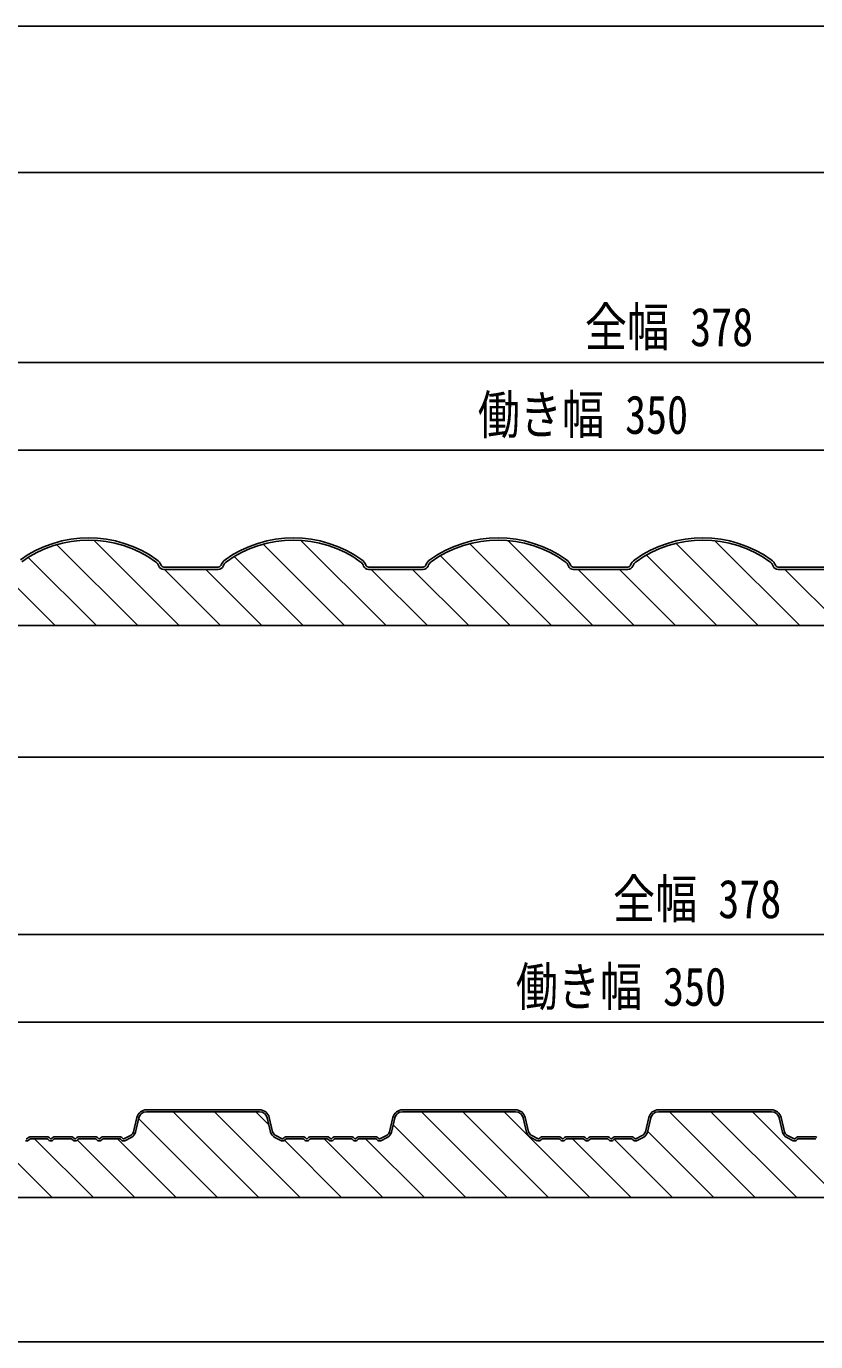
# Model space of a CAD drawing. Units: millimetres, scale not verified. Extents: x -841 to 841, y -594 to 594.
# Drawn here: x -21.8 to 113.1, y -97.1 to 127.9 of the extents above; entities that cross this region are included whole.
import ezdxf
from ezdxf.enums import TextEntityAlignment as Align

# ---------------------------------------------------------------- set-up
doc = ezdxf.new("R2010")
doc.units = ezdxf.units.MM
doc.header["$LTSCALE"] = 4
for name, color, linetype in [('0-2_YKK_11', 7, 'Continuous'), ('0-3_YKK_13', 4, 'Continuous'), ('0-4_YKK_D', 6, 'Continuous')]:
    doc.layers.add(name, color=color, linetype=linetype)
doc.styles.add('ＭＳ ゴシック', font='')
doc.styles.get('ＭＳ ゴシック').set_extended_font_data('MS Gothic')

msp = doc.modelspace()

# ---------------------------------------------------------------- linework, layer by layer
at = {"layer": '0-2_YKK_11'}
for points in [[(331.082, 102.934), (-298.918, 102.934), (-298.918, 127.934), (331.082, 127.934)], [(-298.918, 102.934), (331.082, 102.934), (331.082, 2.934), (-298.918, 2.934)], [(-298.918, 2.934), (331.082, 2.934), (331.082, -97.066), (-298.918, -97.066)]]:
    msp.add_lwpolyline(points, close=True, dxfattribs=at)
at = {"layer": '0-3_YKK_13'}
for p, q in [((-16.623, 39.265), (-2.792, 25.434)), ((-10.301, 40.014), (4.279, 25.434)), ((18.654, 39.343), (32.564, 25.434)), ((25.075, 39.993), (39.635, 25.434)), ((53.935, 39.417), (67.919, 25.434)), ((60.459, 39.964), (74.99, 25.434)), ((89.22, 39.488), (103.274, 25.434)), ((95.852, 39.927), (110.345, 25.434)), ((-21.519, 37.09), (-9.863, 25.434)), ((13.701, 37.225), (25.493, 25.434)), ((48.925, 37.357), (60.848, 25.434)), ((84.15, 37.487), (96.203, 25.434)), ((-26.534, 35.034), (-16.934, 25.434)), ((1.652, 35.434), (10.972, 35.434)), ((1.652, 35.034), (10.972, 35.034)), ((1.75, 35.034), (11.35, 25.434)), ((8.821, 35.034), (18.421, 25.434)), ((36.652, 35.434), (45.972, 35.434)), ((36.652, 35.034), (45.972, 35.034)), ((37.106, 35.034), (46.706, 25.434)), ((44.177, 35.034), (53.777, 25.434)), ((71.652, 35.434), (80.972, 35.434)), ((71.652, 35.034), (80.972, 35.034)), ((72.461, 35.034), (82.061, 25.434)), ((79.532, 35.034), (89.132, 25.434)), ((106.652, 35.434), (115.972, 35.434)), ((106.652, 35.034), (115.972, 35.034)), ((107.816, 35.034), (117.416, 25.434)), ((-60.75, 25.434), (251.767, 25.434)), ((-32.099, -57.751), (-17.449, -72.401)), ((18.021, -57.401), (-1.293, -57.401)), ((-1.293, -57.751), (18.021, -57.751)), ((3.256, -57.751), (17.906, -72.401)), ((10.328, -57.751), (24.978, -72.401)), ((17.399, -57.751), (19.616, -59.968)), ((42.457, -57.401), (61.771, -57.401)), ((42.457, -57.751), (61.771, -57.751)), ((45.683, -57.751), (60.333, -72.401)), ((52.754, -57.751), (67.404, -72.401)), ((59.825, -57.751), (74.475, -72.401)), ((105.521, -57.401), (86.207, -57.401)), ((86.207, -57.751), (105.521, -57.751)), ((88.109, -57.751), (102.759, -72.401)), ((95.18, -57.751), (109.83, -72.401)), ((102.251, -57.751), (116.901, -72.401)), ((-2.947, -58.707), (-3.528, -61.147)), ((-3.187, -61.228), (-2.606, -58.788)), ((-2.639, -58.926), (10.835, -72.401)), ((19.335, -58.788), (19.916, -61.228)), ((19.675, -58.707), (20.256, -61.147)), ((40.222, -61.147), (40.803, -58.707)), ((40.563, -61.228), (41.144, -58.788)), ((40.856, -59.996), (53.262, -72.401)), ((63.085, -58.788), (63.666, -61.228)), ((64.006, -61.147), (63.425, -58.707)), ((84.553, -58.707), (83.972, -61.147)), ((84.313, -61.228), (84.894, -58.788)), ((106.835, -58.788), (107.416, -61.228)), ((107.175, -58.707), (107.756, -61.147)), ((-21.478, -62.154), (-21.736, -62.361)), ((-21.517, -62.634), (-21.259, -62.428)), ((-18.394, -62.001), (-21.04, -62.001)), ((-21.04, -62.351), (-18.394, -62.351)), ((-20.428, -62.351), (-10.378, -72.401)), ((-18.175, -62.428), (-17.929, -62.624)), ((-17.711, -62.351), (-17.957, -62.154)), ((-17.34, -62.154), (-17.586, -62.351)), ((-17.367, -62.624), (-17.121, -62.428)), ((-14.256, -62.001), (-16.903, -62.001)), ((-16.903, -62.351), (-14.256, -62.351)), ((-14.038, -62.428), (-13.792, -62.624)), ((-13.573, -62.351), (-13.819, -62.154)), ((-13.203, -62.154), (-13.448, -62.351)), ((-13.23, -62.624), (-12.984, -62.428)), ((-13.148, -62.559), (-3.307, -72.401)), ((-10.119, -62.001), (-12.765, -62.001)), ((-12.765, -62.351), (-10.119, -62.351)), ((-9.9, -62.428), (-9.654, -62.624)), ((-9.436, -62.351), (-9.682, -62.154)), ((-9.065, -62.154), (-9.311, -62.351)), ((-9.092, -62.624), (-8.846, -62.428)), ((-5.981, -62.001), (-8.628, -62.001)), ((-8.628, -62.351), (-5.981, -62.351)), ((-6.286, -62.351), (3.764, -72.401)), ((-5.763, -62.428), (-5.504, -62.634)), ((-5.286, -62.361), (-5.544, -62.154)), ((-4.053, -61.81), (-5.179, -62.372)), ((-5.022, -62.686), (-3.897, -62.123)), ((20.625, -62.123), (21.75, -62.686)), ((20.782, -61.81), (21.907, -62.372)), ((22.014, -62.361), (22.272, -62.154)), ((22.233, -62.634), (22.491, -62.428)), ((22.26, -62.613), (32.049, -72.401)), ((22.71, -62.001), (25.356, -62.001)), ((22.71, -62.351), (25.356, -62.351)), ((25.575, -62.428), (25.821, -62.624)), ((25.793, -62.154), (26.039, -62.351)), ((26.164, -62.351), (26.41, -62.154)), ((26.383, -62.624), (26.629, -62.428)), ((26.847, -62.001), (29.494, -62.001)), ((26.847, -62.351), (29.494, -62.351)), ((29.07, -62.351), (39.12, -72.401)), ((29.712, -62.428), (29.958, -62.624)), ((29.931, -62.154), (30.177, -62.351)), ((30.302, -62.351), (30.547, -62.154)), ((30.52, -62.624), (30.766, -62.428)), ((30.985, -62.001), (33.631, -62.001)), ((30.985, -62.351), (33.631, -62.351)), ((33.85, -62.428), (34.096, -62.624)), ((34.068, -62.154), (34.314, -62.351)), ((34.439, -62.351), (34.685, -62.154)), ((34.658, -62.624), (34.904, -62.428)), ((35.122, -62.001), (37.769, -62.001)), ((35.122, -62.351), (37.769, -62.351)), ((36.141, -62.351), (46.191, -72.401)), ((37.987, -62.428), (38.246, -62.634)), ((38.206, -62.154), (38.464, -62.361)), ((38.571, -62.372), (39.697, -61.81)), ((38.728, -62.686), (39.853, -62.123)), ((64.375, -62.123), (65.5, -62.686)), ((65.657, -62.372), (64.532, -61.81)), ((66.022, -62.154), (65.764, -62.361)), ((65.983, -62.634), (66.241, -62.428)), ((69.106, -62.001), (66.46, -62.001)), ((66.46, -62.351), (69.106, -62.351)), ((69.325, -62.428), (69.571, -62.624)), ((69.789, -62.351), (69.543, -62.154)), ((70.16, -62.154), (69.914, -62.351)), ((70.133, -62.624), (70.379, -62.428)), ((73.244, -62.001), (70.597, -62.001)), ((70.597, -62.351), (73.244, -62.351)), ((71.496, -62.351), (81.546, -72.401)), ((73.462, -62.428), (73.708, -62.624)), ((73.927, -62.351), (73.681, -62.154)), ((74.297, -62.154), (74.052, -62.351)), ((74.27, -62.624), (74.516, -62.428)), ((77.381, -62.001), (74.735, -62.001)), ((74.735, -62.351), (77.381, -62.351)), ((77.6, -62.428), (77.846, -62.624)), ((78.064, -62.351), (77.818, -62.154)), ((78.435, -62.154), (78.189, -62.351)), ((78.408, -62.624), (78.654, -62.428)), ((78.648, -62.432), (88.617, -72.401)), ((81.519, -62.001), (78.872, -62.001)), ((78.872, -62.351), (81.519, -62.351)), ((81.737, -62.428), (81.996, -62.634)), ((82.214, -62.361), (81.956, -62.154)), ((83.447, -61.81), (82.321, -62.372)), ((82.478, -62.686), (83.603, -62.123)), ((84.352, -61.065), (95.688, -72.401)), ((108.125, -62.123), (109.25, -62.686)), ((108.282, -61.81), (109.407, -62.372)), ((109.514, -62.361), (109.772, -62.154)), ((109.733, -62.634), (109.991, -62.428)), ((110.21, -62.001), (112.856, -62.001)), ((110.21, -62.351), (112.856, -62.351)), ((-55.989, -72.401), (258.001, -72.401))]:
    msp.add_line(p, q, dxfattribs=at)
for centre, radius, start, end in [((-11.188, 20.434), 20, 54.31467, 125.68533), ((-11.188, 20.434), 19.6, 54.31467, 125.68533), ((23.812, 20.434), 20, 54.31467, 125.68533), ((23.812, 20.434), 19.6, 54.31467, 125.68533), ((58.812, 20.434), 20, 54.31467, 125.68533), ((58.812, 20.434), 19.6, 54.31467, 125.68533), ((93.812, 20.434), 20, 54.31467, 125.68533), ((93.812, 20.434), 19.6, 54.31467, 125.68533), ((-0.688, 35.054), 1.6, 20.605, 54.31467), ((-0.688, 35.054), 2, 20.605, 54.31467), ((13.312, 35.054), 2, 125.68533, 159.395), ((13.312, 35.054), 1.6, 125.68533, 159.395), ((34.312, 35.054), 1.6, 20.605, 54.31467), ((34.312, 35.054), 2, 20.605, 54.31467), ((48.312, 35.054), 2, 125.68533, 159.395), ((48.312, 35.054), 1.6, 125.68533, 159.395), ((69.312, 35.054), 1.6, 20.605, 54.31467), ((69.312, 35.054), 2, 20.605, 54.31467), ((83.312, 35.054), 2, 125.68533, 159.395), ((83.312, 35.054), 1.6, 125.68533, 159.395), ((104.312, 35.054), 1.6, 20.605, 54.31467), ((104.312, 35.054), 2, 20.605, 54.31467), ((1.652, 35.934), 0.9, 200.605, 270), ((1.652, 35.934), 0.5, 200.605, 270), ((10.972, 35.934), 0.5, 270, 339.395), ((10.972, 35.934), 0.9, 270, 339.395), ((36.652, 35.934), 0.9, 200.605, 270), ((36.652, 35.934), 0.5, 200.605, 270), ((45.972, 35.934), 0.5, 270, 339.395), ((45.972, 35.934), 0.9, 270, 339.395), ((71.652, 35.934), 0.9, 200.605, 270), ((71.652, 35.934), 0.5, 200.605, 270), ((80.972, 35.934), 0.5, 270, 339.395), ((80.972, 35.934), 0.9, 270, 339.395), ((106.652, 35.934), 0.9, 200.605, 270), ((106.652, 35.934), 0.5, 200.605, 270), ((-1.293, -59.101), 1.7, 90, 166.6075), ((-1.293, -59.101), 1.35, 90, 166.6075), ((18.021, -59.101), 1.7, 13.3925, 90), ((18.021, -59.101), 1.35, 13.3925, 90), ((42.457, -59.101), 1.7, 90, 166.6075), ((42.457, -59.101), 1.35, 90, 166.6075), ((61.771, -59.101), 1.7, 13.3925, 90), ((61.771, -59.101), 1.35, 13.3925, 90), ((86.207, -59.101), 1.7, 90, 166.6075), ((86.207, -59.101), 1.35, 90, 166.6075), ((105.521, -59.101), 1.7, 13.3925, 90), ((105.521, -59.101), 1.35, 13.3925, 90), ((-21.798, -62.283), 0.45, 243.43495, 308.65981), ((-21.798, -62.283), 0.1, 243.43495, 308.65981), ((-21.04, -62.701), 0.7, 90, 128.65981), ((-21.04, -62.701), 0.35, 90, 128.65981), ((-18.394, -62.701), 0.7, 51.34019, 90), ((-18.394, -62.701), 0.35, 51.34019, 90), ((-17.648, -62.273), 0.45, 231.34019, 308.65981), ((-17.648, -62.273), 0.1, 231.34019, 308.65981), ((-16.903, -62.701), 0.7, 90, 128.65981), ((-16.903, -62.701), 0.35, 90, 128.65981), ((-14.256, -62.701), 0.7, 51.34019, 90), ((-14.256, -62.701), 0.35, 51.34019, 90), ((-13.511, -62.273), 0.45, 231.34019, 308.65981), ((-13.511, -62.273), 0.1, 231.34019, 308.65981), ((-12.765, -62.701), 0.7, 90, 128.65981), ((-12.765, -62.701), 0.35, 90, 128.65981), ((-10.119, -62.701), 0.7, 51.34019, 90), ((-10.119, -62.701), 0.35, 51.34019, 90), ((-9.373, -62.273), 0.45, 231.34019, 308.65981), ((-9.373, -62.273), 0.1, 231.34019, 308.65981), ((-8.628, -62.701), 0.7, 90, 128.65981), ((-8.628, -62.701), 0.35, 90, 128.65981), ((-5.981, -62.701), 0.7, 51.34019, 90), ((-5.981, -62.701), 0.35, 51.34019, 90), ((-5.223, -62.283), 0.45, 231.34019, 296.56505), ((-5.223, -62.283), 0.1, 231.34019, 296.56505), ((-4.501, -60.915), 1, 296.56505, 346.6075), ((-4.501, -60.915), 1.35, 296.56505, 346.6075), ((21.229, -60.915), 1.35, 193.3925, 243.43495), ((21.229, -60.915), 1, 193.3925, 243.43495), ((21.952, -62.283), 0.45, 243.43495, 308.65981), ((21.952, -62.283), 0.1, 243.43495, 308.65981), ((22.71, -62.701), 0.7, 90, 128.65981), ((22.71, -62.701), 0.35, 90, 128.65981), ((25.356, -62.701), 0.7, 51.34019, 90), ((25.356, -62.701), 0.35, 51.34019, 90), ((26.102, -62.273), 0.45, 231.34019, 308.65981), ((26.102, -62.273), 0.1, 231.34019, 308.65981), ((26.847, -62.701), 0.7, 90, 128.65981), ((26.847, -62.701), 0.35, 90, 128.65981), ((29.494, -62.701), 0.7, 51.34019, 90), ((29.494, -62.701), 0.35, 51.34019, 90), ((30.239, -62.273), 0.45, 231.34019, 308.65981), ((30.239, -62.273), 0.1, 231.34019, 308.65981), ((30.985, -62.701), 0.7, 90, 128.65981), ((30.985, -62.701), 0.35, 90, 128.65981), ((33.631, -62.701), 0.7, 51.34019, 90), ((33.631, -62.701), 0.35, 51.34019, 90), ((34.377, -62.273), 0.45, 231.34019, 308.65981), ((34.377, -62.273), 0.1, 231.34019, 308.65981), ((35.122, -62.701), 0.7, 90, 128.65981), ((35.122, -62.701), 0.35, 90, 128.65981), ((37.769, -62.701), 0.7, 51.34019, 90), ((37.769, -62.701), 0.35, 51.34019, 90), ((38.527, -62.283), 0.45, 231.34019, 296.56505), ((38.527, -62.283), 0.1, 231.34019, 296.56505), ((39.249, -60.915), 1, 296.56505, 346.6075), ((39.249, -60.915), 1.35, 296.56505, 346.6075), ((64.979, -60.915), 1.35, 193.3925, 243.43495), ((64.979, -60.915), 1, 193.3925, 243.43495), ((65.702, -62.283), 0.45, 243.43495, 308.65981), ((65.702, -62.283), 0.1, 243.43495, 308.65981), ((66.46, -62.701), 0.7, 90, 128.65981), ((66.46, -62.701), 0.35, 90, 128.65981), ((69.106, -62.701), 0.7, 51.34019, 90), ((69.106, -62.701), 0.35, 51.34019, 90), ((69.852, -62.273), 0.45, 231.34019, 308.65981), ((69.852, -62.273), 0.1, 231.34019, 308.65981), ((70.597, -62.701), 0.7, 90, 128.65981), ((70.597, -62.701), 0.35, 90, 128.65981), ((73.244, -62.701), 0.7, 51.34019, 90), ((73.244, -62.701), 0.35, 51.34019, 90), ((73.989, -62.273), 0.45, 231.34019, 308.65981), ((73.989, -62.273), 0.1, 231.34019, 308.65981), ((74.735, -62.701), 0.7, 90, 128.65981), ((74.735, -62.701), 0.35, 90, 128.65981), ((77.381, -62.701), 0.7, 51.34019, 90), ((77.381, -62.701), 0.35, 51.34019, 90), ((78.127, -62.273), 0.45, 231.34019, 308.65981), ((78.127, -62.273), 0.1, 231.34019, 308.65981), ((78.872, -62.701), 0.7, 90, 128.65981), ((78.872, -62.701), 0.35, 90, 128.65981), ((81.519, -62.701), 0.7, 51.34019, 90), ((81.519, -62.701), 0.35, 51.34019, 90), ((82.277, -62.283), 0.45, 231.34019, 296.56505), ((82.277, -62.283), 0.1, 231.34019, 296.56505), ((82.999, -60.915), 1, 296.56505, 346.6075), ((82.999, -60.915), 1.35, 296.56505, 346.6075), ((108.729, -60.915), 1.35, 193.3925, 243.43495), ((108.729, -60.915), 1, 193.3925, 243.43495), ((109.452, -62.283), 0.45, 243.43495, 308.65981), ((109.452, -62.283), 0.1, 243.43495, 308.65981), ((110.21, -62.701), 0.7, 90, 128.65981), ((110.21, -62.701), 0.35, 90, 128.65981), ((112.856, -62.701), 0.7, 51.34019, 90), ((112.856, -62.701), 0.35, 51.34019, 90)]:
    msp.add_arc(centre, radius, start, end, dxfattribs=at)
at = {"layer": '0-4_YKK_D'}
for p, q in [((-95.688, 70.434), (282.312, 70.434)), ((-95.688, 55.434), (254.312, 55.434)), ((287.22, -27.401), (-90.989, -27.401)), ((-89.192, -42.401), (260.806, -42.401))]:
    msp.add_line(p, q, dxfattribs=at)

# ---------------------------------------------------------------- texts
at = {"layer": '0-4_YKK_D', "style": 'ＭＳ ゴシック', "width": 0.8}
for s, p in [('全幅 378', (73.632, 71.234)), ('働き幅 350', (55.312, 56.234)), ('全幅 378', (78.435, -26.601)), ('働き幅 350', (61.807, -41.601))]:
    msp.add_text(s, height=6.598, dxfattribs=at).set_placement(p, align=Align.BOTTOM_LEFT)

doc.saveas('drawing.dxf')
